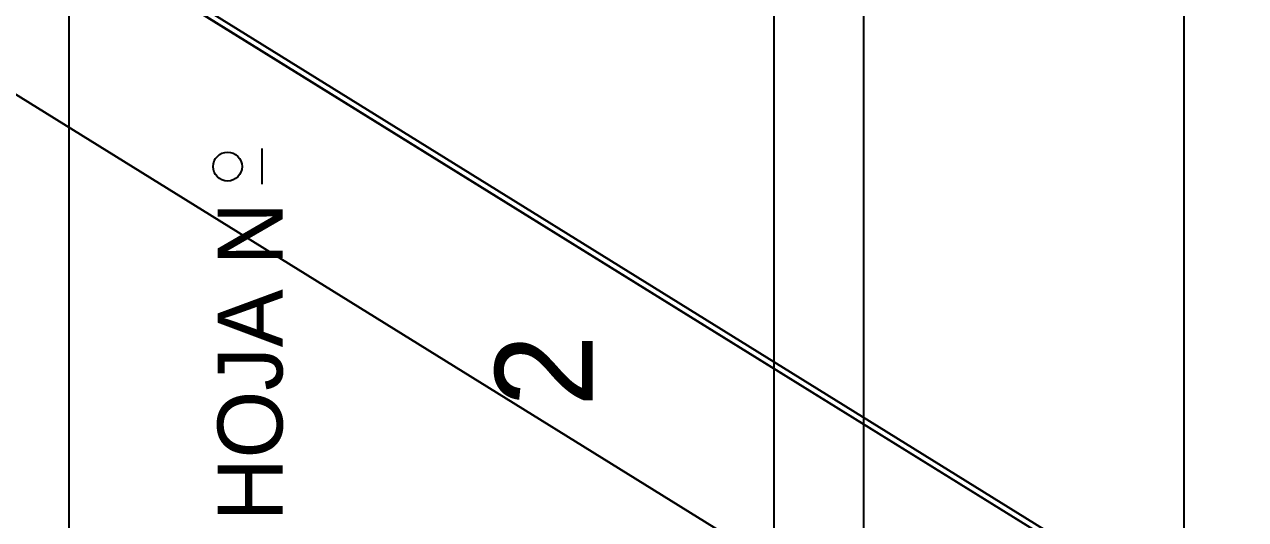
# Model space of a CAD drawing. Extents: x 730854 to 731444, y 4378581 to 4379608.
# Drawn here: x 731062.42 to 731099.99, y 4379459.65 to 4379474.87 of the extents above; entities that cross this region are included whole.
import ezdxf
from ezdxf.enums import TextEntityAlignment as Align

# ---------------------------------------------------------------- set-up
doc = ezdxf.new("R2010")
doc.units = 0
doc.linetypes.add('DASHED', pattern=[0])
doc.layers.get('0').update_dxf_attribs({"linetype": 'CONTINUOUS'})

msp = doc.modelspace()

# ---------------------------------------------------------------- linework, layer by layer
at = {"color": 0, "linetype": 'CONTINUOUS'}
msp.add_line((731069.73, 4379469.96), (731069.73, 4379471.06), dxfattribs=at)
msp.add_lwpolyline([(731063.8, 4379428.19), (731063.8, 4379594.5), (731085.47, 4379594.5), (731085.47, 4379428.19)], close=True, dxfattribs=at)
msp.add_circle((731068.67, 4379470.5), 0.444, dxfattribs=at)

# ---------------------------------------------------------------- texts
at = {"color": 0, "linetype": 'DASHED'}
msp.add_text('HOJA N ', height=2, rotation=90, dxfattribs=at).set_placement((731069.36, 4379464.87), align=Align.MIDDLE)
at = {"color": 0, "linetype": 'CONTINUOUS'}
msp.add_text('2', height=3, rotation=90, dxfattribs=at).set_placement((731079.9, 4379463.11))

# ---------------------------------------------------------------- meshes
mesh = msp.add_polyface(dxfattribs=at)
corners = [(730854.5, 4378581), (730854.5, 4378581), (730854.5, 4378771.962), (731162.5, 4378581), (730854.5, 4378946.493), (731444, 4378581), (730854.5, 4379607.5), (731444, 4379242.007), (731444, 4379607.5)]
mesh.append_faces([[corners[k] for k in face] for face in [(0, 1, 3, 2), (2, 3, 5, 4), (4, 5, 7, 6), (6, 7, 8, 8)]], dxfattribs={"vtx0": -1, "vtx2": -1, "color": 0})
mesh = msp.add_polyface(dxfattribs=at)
corners = [(730864.5, 4379421), (730864.5, 4379421), (730864.5, 4379595.271), (731145.58, 4379421), (730864.5, 4379601.5), (731145.58, 4379427.229), (731145.58, 4379601.5)]
mesh.append_faces([[corners[k] for k in face] for face in [(0, 1, 3, 2), (2, 3, 5, 4), (4, 5, 6, 6)]], dxfattribs={"vtx0": -1, "vtx2": -1, "color": 0})
mesh = msp.add_polyface(dxfattribs=at)
corners = [(731088.23, 4379428.19), (731088.23, 4379428.19), (731088.23, 4379434.309), (731098.1, 4379428.19), (731088.23, 4379594.66), (731098.1, 4379588.541), (731098.1, 4379594.66)]
mesh.append_faces([[corners[k] for k in face] for face in [(0, 1, 3, 2), (2, 3, 5, 4), (4, 5, 6, 6)]], dxfattribs={"vtx0": -1, "vtx2": -1, "color": 0})

doc.saveas('drawing.dxf')
